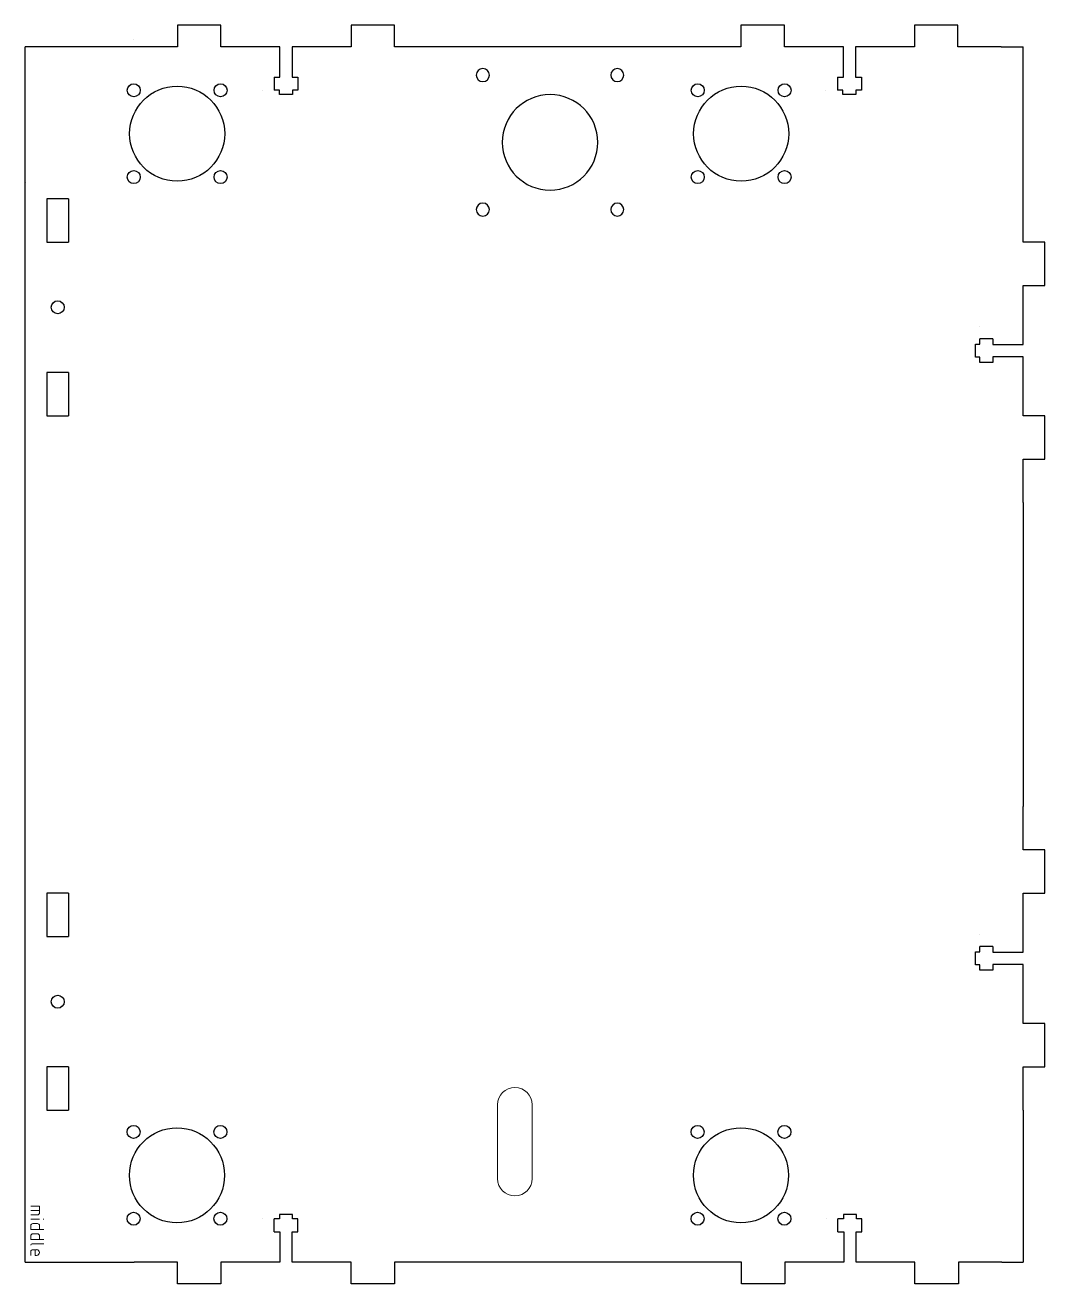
# Model space of a CAD drawing. Header units: millimetres. Extents: x -118 to 118, y -145 to 145.
import ezdxf

# ---------------------------------------------------------------- set-up
doc = ezdxf.new("R2010")
doc.units = ezdxf.units.MM
doc.layers.get('0').update_dxf_attribs({"linetype": 'CONTINUOUS', "lineweight": 25, "true_color": 0x000000})
doc.layers.add('Drawings', color=4, linetype='CONTINUOUS', lineweight=0, true_color=0x00ffff)
doc.layers.add('main-deck', color=7, linetype='CONTINUOUS', lineweight=0, true_color=0x000000)

# ---------------------------------------------------------------- blocks, each defined once
blk = doc.blocks.new('tgrips')
for p, q in [((10, 5), (20, 5)), ((10, 0), (10, 5)), ((20, 5), (20, 0)), ((50, 5), (60, 5)), ((50, 0), (50, 5)), ((60, 5), (60, 0)), ((0, 0), (10, 0)), ((20, 0), (33.58, 0)), ((33.58, 0), (33.58, -7)), ((36.4, -7), (36.4, 0)), ((36.4, 0), (50, 0)), ((60, 0), (70, 0)), ((70, 0), (70, 0)), ((32.25, -7), (32.25, -10)), ((33.58, -7), (32.25, -7)), ((37.75, -7), (36.4, -7)), ((37.75, -7), (37.75, -10)), ((32.25, -10), (33.5, -10)), ((33.5, -10), (33.5, -11)), ((33.5, -11), (36.5, -11)), ((36.5, -10), (37.75, -10)), ((36.5, -11), (36.5, -10)), ((40.5, -10), (40.5, -10))]:
    blk.add_line(p, q)
blk = doc.blocks.new('bearing hole and guides')
for centre, radius in [((-10, 10), 1.5), ((0, 0), 10.95), ((10, 10), 1.5), ((-10, -10), 1.5), ((10, -10), 1.5)]:
    blk.add_circle(centre, radius)
blk = doc.blocks.new('steppernema17')
for centre, radius in [((-15.495, 15.495), 1.5), ((15.495, 15.495), 1.5), ((0, 0), 11), ((-15.495, -15.495), 1.5), ((15.495, -15.495), 1.5)]:
    blk.add_circle(centre, radius)
blk = doc.blocks.new('slot')
for p, q in [((5, 5), (15, 5)), ((5, 5), (5, 0)), ((15, 0), (15, 5)), ((45, 5), (45, 0)), ((45, 5), (55, 5)), ((55, 0), (55, 5)), ((5, 0), (15, 0)), ((45, 0), (55, 0))]:
    blk.add_line(p, q)
blk.add_circle((30, 2.5), 1.5)

msp = doc.modelspace()

# ---------------------------------------------------------------- linework, layer by layer
for p, q in [((-92.39, 140), (-117.52, 140)), ((-117.52, -140), (-117.52, 140)), ((-92.52, 141.75), (-92.52, 141.75)), ((37.48, 140), (-22.39, 140)), ((107.48, 140), (112.52, 140)), ((112.52, 140), (112.52, 140)), ((112.52, 105), (112.52, 140)), ((-117.39, 108.75), (-117.39, 108.75)), ((112.52, 35), (112.52, -35)), ((112.52, -105), (112.52, -140)), ((-117.52, -140), (-92.39, -140)), ((37.58, -140), (-22.39, -140)), ((107.58, -140), (112.52, -140))]:
    msp.add_line(p, q)
at = {"layer": 'Drawings'}
for p, q in [((-116.21, -127.13), (-114.21, -127.13)), ((-114.21, -127.13), (-114.21, -128.63)), ((-114.21, -128.13), (-116.21, -128.13)), ((-114.71, -129.13), (-116.21, -129.13)), ((-116.21, -130.13), (-114.21, -130.13)), ((-113.38, -130.13), (-113.21, -130.13)), ((-116.21, -132.46), (-116.21, -131.63)), ((-113.21, -132.46), (-116.21, -132.46)), ((-115.71, -131.13), (-114.71, -131.13)), ((-114.21, -131.63), (-114.21, -132.46)), ((-116.21, -134.79), (-116.21, -133.96)), ((-113.21, -134.79), (-116.21, -134.79)), ((-113.21, -135.79), (-115.88, -135.79)), ((-115.71, -133.46), (-114.71, -133.46)), ((-114.21, -133.96), (-114.21, -134.79)), ((-116.21, -137.63), (-116.21, -138.46)), ((-114.88, -137.13), (-115.71, -137.13)), ((-115.21, -137.13), (-115.21, -138.46)), ((-115.21, -138.46), (-114.88, -138.46))]:
    msp.add_line(p, q, dxfattribs=at)
for centre, radius, start, end in [((-114.71, -128.63), 0.5, 270, 360), ((-115.71, -131.63), 0.5, 90, 180), ((-114.71, -131.63), 0.5, 360, 90), ((-115.71, -133.96), 0.5, 90, 180), ((-115.88, -136.13), 0.333, 90, 180), ((-114.71, -133.96), 0.5, 360, 90), ((-115.71, -137.63), 0.5, 90, 180), ((-114.88, -137.79), 0.667, 270, 90)]:
    msp.add_arc(centre, radius, start, end, dxfattribs=at)
at = {"layer": 'main-deck'}
for p, q in [((-8.63, -103.75), (-8.63, -120.75)), ((-0.63, -120.75), (-0.63, -103.75))]:
    msp.add_line(p, q, dxfattribs=at)
for centre, start, end in [((-4.63, -103.75), 360, 180), ((-4.63, -120.75), 180, 360)]:
    msp.add_arc(centre, 4, start, end, dxfattribs=at)

# ---------------------------------------------------------------- block references
at = {"yscale": -1}
for name, p, rotation in [('tgrips', (-22.39, 140), 180), ('tgrips', (107.48, 140), 180), ('steppernema17', (3.47, 118), 90), ('tgrips', (112.52, 35), 90), ('tgrips', (112.52, -105), 90)]:
    msp.add_blockref(name, p, dxfattribs=dict(at, rotation=rotation))
for name, p, rotation in [('bearing hole and guides', (-82.48, 120), 180), ('bearing hole and guides', (47.52, 120), 180), ('slot', (-112.52, 110), 270), ('slot', (-112.52, -50), 270), ('bearing hole and guides', (-82.52, -120), 180), ('bearing hole and guides', (47.48, -120), 180), ('tgrips', (-22.39, -140), 180), ('tgrips', (107.58, -140), 180)]:
    msp.add_blockref(name, p, dxfattribs=dict(rotation=rotation))

doc.saveas('drawing.dxf')
